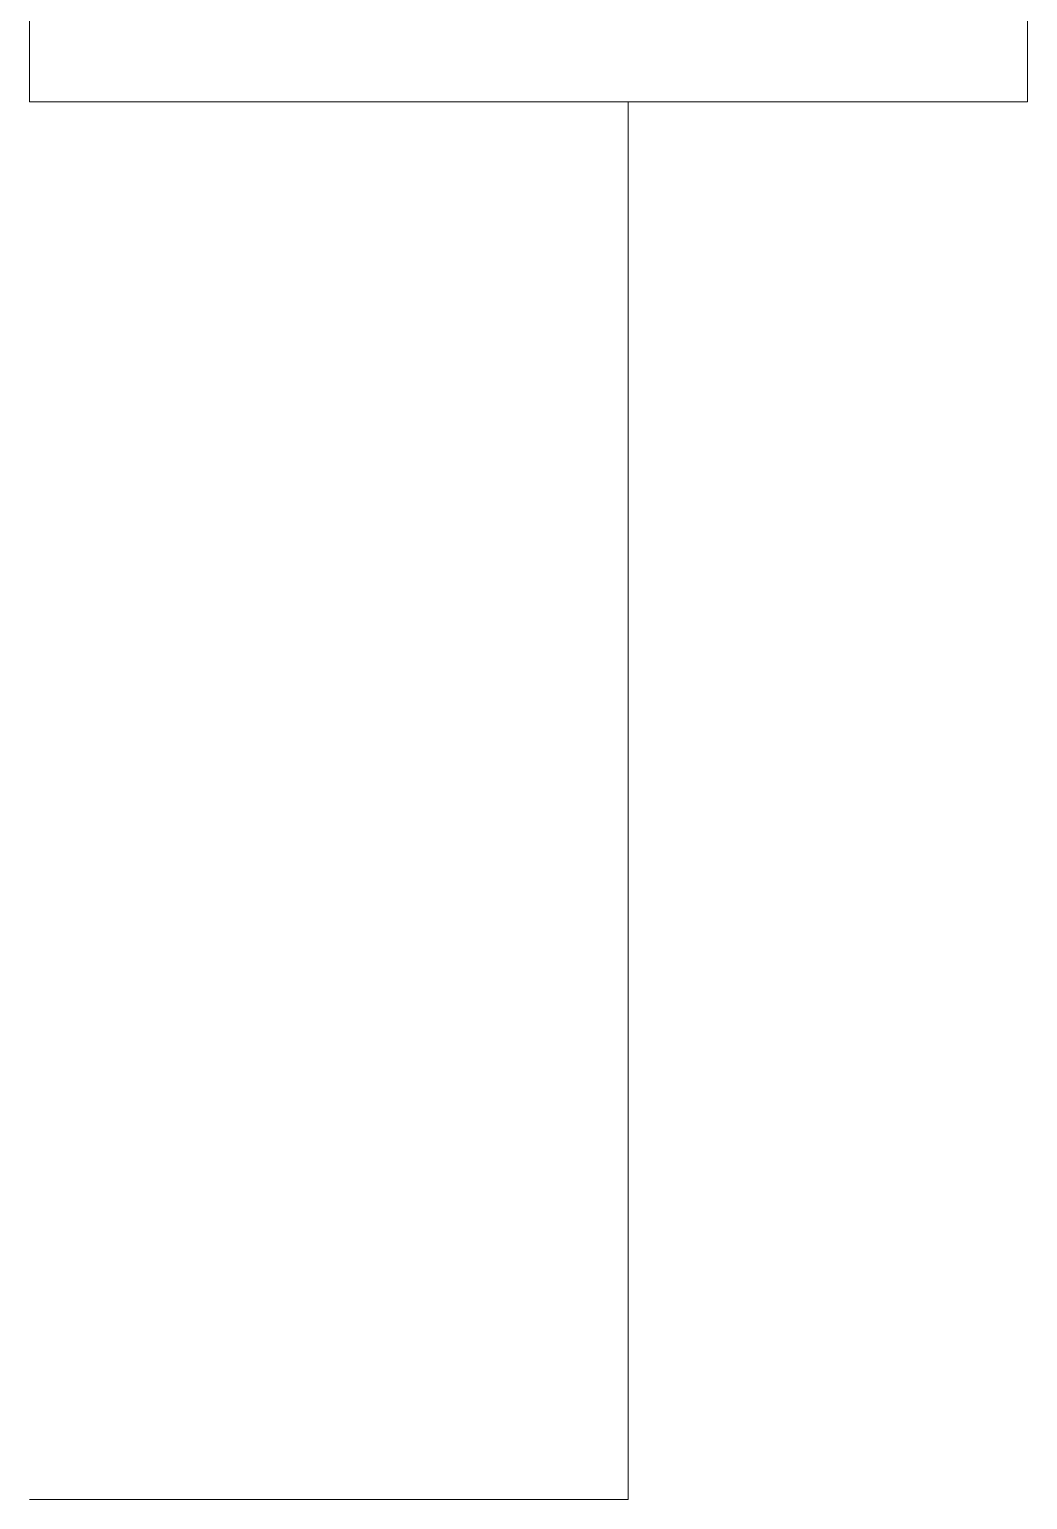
# Model space of a CAD drawing. Header units: millimetres. Extents: x 19901 to 56688, y 13732 to 29551.
# Drawn here: x 26922.1 to 26972.1, y 20161.9 to 20235.5 of the extents above; entities that cross this region are included whole.
import ezdxf

# ---------------------------------------------------------------- set-up
doc = ezdxf.new("R2010")
doc.units = ezdxf.units.MM
doc.layers.add('A-FURN', color=9, linetype='Continuous', lineweight=13)

msp = doc.modelspace()

# ---------------------------------------------------------------- linework, layer by layer
at = {"layer": 'A-FURN'}
for p, q in [((26922.107, 20231.888), (26922.107, 20309.789)), ((26972.107, 20309.789), (26972.107, 20231.888)), ((26952.107, 20231.888), (26922.107, 20231.888)), ((26972.107, 20231.888), (26922.107, 20231.888)), ((26952.107, 20161.888), (26952.107, 20231.888)), ((26922.107, 20161.888), (26952.107, 20161.888))]:
    msp.add_line(p, q, dxfattribs=at)

doc.saveas('drawing.dxf')
